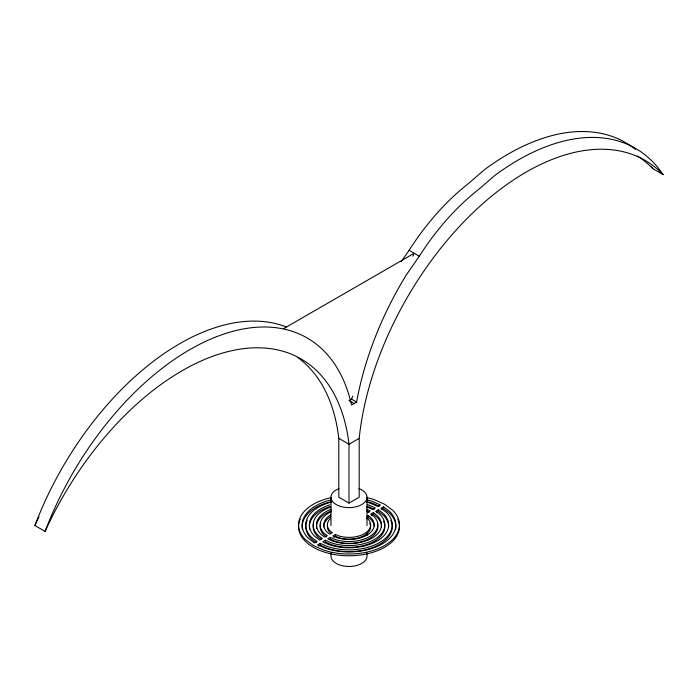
<?xml version="1.0" encoding="UTF-8"?>
<svg xmlns="http://www.w3.org/2000/svg" width="698" height="698" viewBox="0 0 698 698"><rect width="100%" height="100%" fill="white"/><g stroke="black" fill="none" stroke-linecap="round" stroke-linejoin="round"><path stroke-width="1.05" d="M354.095 403.549L349 400.608L351.548 399.134L352.839 396.141M412.902 256.271L414.193 253.269L283.807 328.549M401.245 261.663L409.098 250.329A175.966 101.594 -60 0 1 468.524 183.478L484.648 169.57A234.484 135.386 -60 0 1 635.546 149.538M637.248 155.933A237.87 137.34 -60 0 1 652.909 168.733L663.1 174.613A234.484 135.386 -60 0 0 494.838 175.46L478.715 189.367A175.966 101.594 -60 0 0 419.289 256.218L406 275.396A234.484 135.386 -60 0 0 356.643 402.074L351.548 405.023A234.484 135.386 -60 0 0 213.352 337.972A234.484 135.386 -60 0 0 45.091 531.422L34.9 525.533A237.87 137.34 -60 0 1 38.983 516.825M663.1 174.613A237.87 137.34 -60 0 0 485.031 201.705A237.87 137.34 -60 0 0 359.191 438.361L349 444.251L338.809 438.361A237.87 137.34 -60 0 0 297.828 357.568M338.809 438.361L338.809 497.22L349 503.11L359.191 497.22L359.191 438.361M367.689 512.332L370.219 510.866L366.633 509.217M320.146 543.306L317.599 544.78L325.573 548.314A46.853 27.056 0 0 0 382.129 544.012A46.853 27.056 0 0 0 389.58 511.355L383.464 506.757L380.907 508.223L386.456 512.402A43.25 24.971 0 0 1 379.581 542.538A43.25 24.971 0 0 1 327.371 546.508L320.146 543.306L320.146 545.068L318.445 546.054M325.381 540.287L322.729 541.814L328.575 544.501A39.646 22.894 0 0 0 376.536 541.351A39.646 22.894 0 0 0 383.682 513.789L378.403 509.671L375.646 511.268L379.869 514.382A35.825 20.687 0 0 1 374.564 539.38A35.825 20.687 0 0 1 331.367 542.887L325.381 540.287L325.381 542.049L331.367 544.658A35.825 20.687 0 0 0 371.066 542.948A35.825 20.687 0 0 0 383.525 521.118M330.311 537.434L327.781 538.9L332.265 540.959A32.483 18.759 0 0 0 371.563 538.376A32.483 18.759 0 0 0 377.417 515.796L373.325 512.602L370.717 514.112L373.779 516.354A28.854 16.656 0 0 1 369.678 536.5A28.854 16.656 0 0 1 334.927 539.423L330.311 537.434L330.311 539.205L334.927 541.186A28.854 16.656 0 0 0 365.673 540.243A28.854 16.656 0 0 0 377.426 523.814M367.514 518.431A21.629 12.485 0 0 1 364.583 533.542A21.629 12.485 0 0 1 338.547 535.811L335.424 534.485L332.867 535.959L336.89 537.661A25.233 14.571 0 0 0 367.244 534.947A25.233 14.571 0 0 0 370.559 517.314L368.151 515.586L366.459 516.564M333.723 537.233L335.424 536.247L338.547 537.582A21.629 12.485 0 0 0 362.489 536.404A21.629 12.485 0 0 0 369.774 523.186M366.459 518.335L368.151 517.358L368.151 515.586M371.589 515.377L373.325 514.365L373.325 512.602M376.562 512.498L378.403 511.442L378.403 509.671M381.762 509.496L383.464 508.519L383.464 506.757M366.633 506.879L372.619 509.479L375.271 507.952L369.425 505.265A39.646 22.894 0 0 0 367.427 504.619M379.407 506.312L372.427 503.223A46.853 27.056 0 0 0 367.445 501.783M320.146 545.068L327.371 548.27A43.25 24.971 0 0 0 375.332 546.455A43.25 24.971 0 0 0 390.775 520.185M374.294 509.27L369.425 507.027A39.646 22.894 0 0 0 367.427 506.382M366.633 510.988L369.321 512.219M409.098 250.329L419.289 256.218M351.548 399.134L356.643 402.074M368.151 517.358L370.559 519.076A25.233 14.571 0 0 1 374.224 526.318M326.516 536.858L324.221 535.174A28.854 16.656 0 0 1 320.443 524.268M321.508 539.641L318.131 537.155A35.825 20.687 0 0 1 313.437 524.137M383.464 508.519L389.58 513.126A46.853 27.056 0 0 1 395.565 529.677M316.299 542.712L311.544 539.135A43.25 24.971 0 0 1 307.225 520.185M378.403 511.442L383.682 515.552A39.646 22.894 0 0 1 388.638 527.051M373.325 514.365L377.417 517.558A32.483 18.759 0 0 1 381.483 526.981M367.017 497.22L367.017 525.559M367.017 533.185L367.017 535.366M367.017 552.807L367.017 556.079A18.017 10.409 0 0 1 349 566.479A18.017 10.409 0 0 1 330.983 556.079L330.983 552.807M349 503.11L349 444.251A237.87 137.34 -60 0 0 223.159 352.891A237.87 137.34 -60 0 0 45.091 531.422M335.424 534.485L335.424 536.247M330.983 497.22L330.983 525.559M359.008 488.565A18.017 10.409 0 0 1 362.55 504.078A18.017 10.409 0 0 1 335.45 504.078A18.017 10.409 0 0 1 338.992 488.565M397.738 519.111A50.457 29.133 0 0 1 349 555.783A50.457 29.133 0 0 1 300.262 519.111M302.435 529.677A46.853 27.056 0 0 1 330.555 501.783M309.607 529.232A39.646 22.894 0 0 1 309.362 527.234M309.362 526.248A39.646 22.894 0 0 1 329.788 506.626M316.639 528.273A32.483 18.759 0 0 1 331.184 510.962M323.776 526.981A25.233 14.571 0 0 1 330.756 516.59M330.486 533.098A21.629 12.485 0 0 1 327.51 525.254M330.721 497.726A50.457 29.133 0 0 0 305.296 539.449L313.323 545.487L323.767 550.111A50.457 29.133 0 0 0 384.677 545.487A50.457 29.133 0 0 0 392.704 510.317L384.677 504.279L374.233 499.655A50.457 29.133 0 0 0 367.279 497.726M330.555 500.012A46.853 27.056 0 0 0 308.42 538.411L314.536 543.009L317.093 541.543L311.544 537.373A43.25 24.971 0 0 1 331.402 502.071M367.445 500.012A46.853 27.056 0 0 1 372.427 501.452L380.401 504.986L377.854 506.46L370.629 503.258A43.25 24.971 0 0 0 366.598 502.071M329.788 504.863A39.646 22.894 0 0 0 314.318 535.977L319.597 540.095L322.354 538.498L318.131 535.383A35.825 20.687 0 0 1 330.808 507.062M331.184 509.2A32.483 18.759 0 0 0 320.583 533.97L324.675 537.163L327.283 535.654L324.221 533.412A28.854 16.656 0 0 1 331.122 511.809M330.756 514.819A25.233 14.571 0 0 0 327.441 532.452L329.849 534.179L332.388 532.705L330.486 531.335A21.629 12.485 0 0 1 330.067 518.85M34.9 525.533A234.484 135.386 -60 0 1 286.241 326.926M651.653 166.901A234.484 135.386 -60 0 1 652.909 168.733"/></g></svg>
